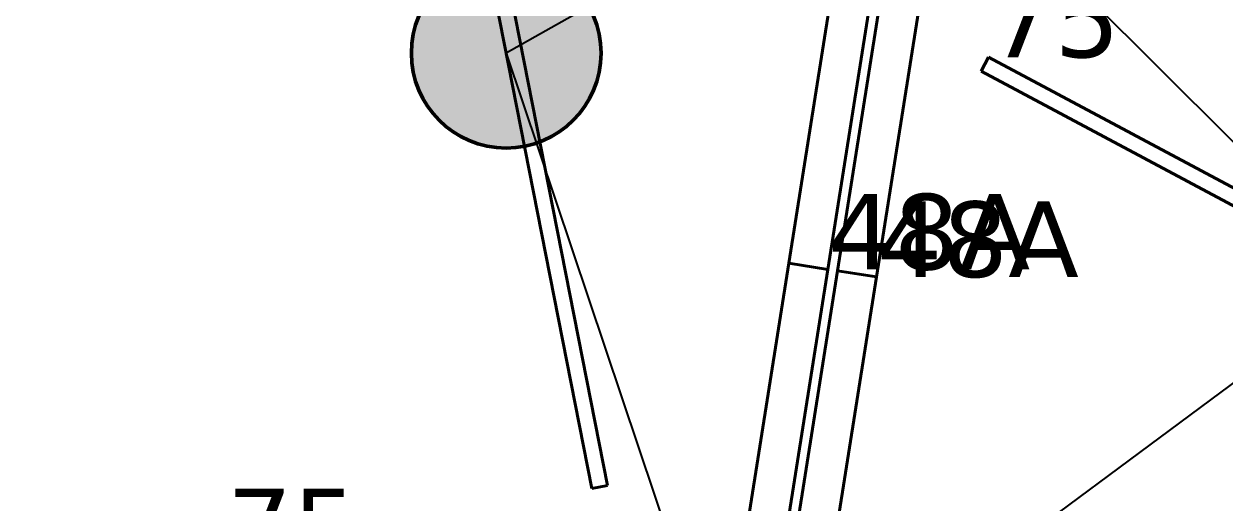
# Model space of a CAD drawing. Header units: millimetres. Extents: x -243740 to 150609, y -473655 to -165121.
# Drawn here: x 8322 to 11185, y -357275 to -356133 of the extents above; entities that cross this region are included whole.
import ezdxf

# ---------------------------------------------------------------- set-up
doc = ezdxf.new("R2010")
doc.units = ezdxf.units.MM
doc.layers.add('_Гр.ЩД-1C.10.4.I8.4', color=6, linetype='Continuous')
for name, color, linetype, lineweight in [('_освещение_dali', 3, 'Continuous', 50), ('DLX_FL1_LUM 122', 1, 'Continuous', 40), ('DLX_FL1_LUM 222', 5, 'Continuous', 40), ('DLX_LUM 17', 5, 'Continuous', 40)]:
    doc.layers.add(name, color=color, linetype=linetype, lineweight=lineweight)
doc.styles.add('TableTextStyle', font='')
doc.styles.get('TableTextStyle').set_extended_font_data('VERDANA.TTF')
doc.linetypes.add('Truba', pattern='A,3e-05,[4,MSH_7,S=1,R=0,X=0,Y=0],-3.022072', length=3.022102)

# ---------------------------------------------------------------- blocks, each defined once
blk = doc.blocks.new('A$Caabd1818')
at = {"layer": 'DLX_FL1_LUM 122'}
for points in [[(5871, 38884.7, 0), (6177.3, 40818.6, 0)], [(6177.3, 40818.6, 0), (5871, 38884.7, 0)], [(6177.3, 40818.6, 0), (5871, 38884.7, 0)], [(5871, 38884.7, 0), (6177.3, 40818.6, 0)], [(6177.3, 40818.6, 0), (6177.3, 40818.6, 0)], [(6177.3, 40818.6, 0), (6270.1, 40803.9, 0)], [(6270.1, 40803.9, 0), (6177.3, 40818.6, 0)], [(6177.3, 40818.6, 0), (6177.3, 40818.6, 0)], [(6270.1, 40803.9, 0), (6177.3, 40818.6, 0)], [(6177.3, 40818.6, 0), (6270.1, 40803.9, 0)], [(6270.1, 40803.9, 0), (5963.8, 38870, 0)], [(5963.8, 38870, 0), (6270.1, 40803.9, 0)], [(5963.8, 38870, 0), (6270.1, 40803.9, 0)], [(6270.1, 40803.9, 0), (5963.8, 38870, 0)], [(5987.1, 38866.7, 0), (6293.4, 40800.6, 0)], [(6293.4, 40800.6, 0), (5987.1, 38866.7, 0)], [(6293.4, 40800.6, 0), (5987.1, 38866.7, 0)], [(5987.1, 38866.7, 0), (6293.4, 40800.6, 0)], [(6386.3, 40785.9, 0), (6080, 38852, 0)], [(6080, 38852, 0), (6386.3, 40785.9, 0)], [(6080, 38852, 0), (6386.3, 40785.9, 0)], [(6386.3, 40785.9, 0), (6080, 38852, 0)], [(6270.1, 40803.9, 0), (6270.1, 40803.9, 0)], [(6270.1, 40803.9, 0), (6270.1, 40803.9, 0)], [(6293.4, 40800.6, 0), (6293.4, 40800.6, 0)], [(6293.4, 40800.6, 0), (6386.3, 40785.9, 0)], [(6386.3, 40785.9, 0), (6293.4, 40800.6, 0)], [(6293.4, 40800.6, 0), (6293.4, 40800.6, 0)], [(6386.3, 40785.9, 0), (6293.4, 40800.6, 0)], [(6293.4, 40800.6, 0), (6386.3, 40785.9, 0)], [(6386.3, 40785.9, 0), (6386.3, 40785.9, 0)], [(6386.3, 40785.9, 0), (6386.3, 40785.9, 0)]]:
    blk.add_polyline3d(points, dxfattribs=at)
at = {"layer": 'DLX_FL1_LUM 222'}
for points in [[(6177.2, 40818.6, 0), (6483.5, 42752.5, 0)], [(6483.5, 42752.5, 0), (6177.2, 40818.6, 0)], [(6483.5, 42752.5, 0), (6177.2, 40818.6, 0)], [(6177.2, 40818.6, 0), (6483.5, 42752.5, 0)], [(6576.4, 42737.8, 0), (6270.1, 40803.9, 0)], [(6270.1, 40803.9, 0), (6576.4, 42737.8, 0)], [(6270.1, 40803.9, 0), (6576.4, 42737.8, 0)], [(6576.4, 42737.8, 0), (6270.1, 40803.9, 0)], [(6293.4, 40800.6, 0), (6599.7, 42734.5, 0)], [(6599.7, 42734.5, 0), (6293.4, 40800.6, 0)], [(6599.7, 42734.5, 0), (6293.4, 40800.6, 0)], [(6293.4, 40800.6, 0), (6599.7, 42734.5, 0)], [(6692.6, 42719.8, 0), (6386.3, 40785.9, 0)], [(6386.3, 40785.9, 0), (6692.6, 42719.8, 0)], [(6386.3, 40785.9, 0), (6692.6, 42719.8, 0)], [(6692.6, 42719.8, 0), (6386.3, 40785.9, 0)], [(6177.2, 40818.6, 0), (6177.2, 40818.6, 0)], [(6270.1, 40803.9, 0), (6177.2, 40818.6, 0)], [(6177.2, 40818.6, 0), (6177.2, 40818.6, 0)], [(6177.2, 40818.6, 0), (6270.1, 40803.9, 0)], [(6177.2, 40818.6, 0), (6270.1, 40803.9, 0)], [(6270.1, 40803.9, 0), (6177.2, 40818.6, 0)], [(6270.1, 40803.9, 0), (6270.1, 40803.9, 0)], [(6270.1, 40803.9, 0), (6270.1, 40803.9, 0)], [(6293.4, 40800.6, 0), (6293.4, 40800.6, 0)], [(6386.3, 40785.9, 0), (6293.4, 40800.6, 0)], [(6293.4, 40800.6, 0), (6293.4, 40800.6, 0)], [(6293.4, 40800.6, 0), (6386.3, 40785.9, 0)], [(6293.4, 40800.6, 0), (6386.3, 40785.9, 0)], [(6386.3, 40785.9, 0), (6293.4, 40800.6, 0)], [(6386.3, 40785.9, 0), (6386.3, 40785.9, 0)], [(6386.3, 40785.9, 0), (6386.3, 40785.9, 0)]]:
    blk.add_polyline3d(points, dxfattribs=at)
at = {"layer": 'DLX_LUM 17'}
for points in [[(5707.1, 40281.4, 0), (5297.8, 42357.5, 0)], [(5297.8, 42357.5, 0), (5707.1, 40281.4, 0)], [(5297.8, 42357.5, 0), (5707.1, 40281.4, 0)], [(5707.1, 40281.4, 0), (5297.8, 42357.5, 0)], [(5335.1, 42364.8, 0), (5744.4, 40288.8, 0)], [(5744.4, 40288.8, 0), (5335.1, 42364.8, 0)], [(5744.4, 40288.8, 0), (5335.1, 42364.8, 0)], [(5335.1, 42364.8, 0), (5744.4, 40288.8, 0)], [(6635.7, 41276.2, 0), (6653.6, 41309.7, 0)], [(6653.6, 41309.7, 0), (6635.7, 41276.2, 0)], [(6653.6, 41309.7, 0), (6635.7, 41276.2, 0)], [(6635.7, 41276.2, 0), (6653.6, 41309.7, 0)], [(6653.6, 41309.7, 0), (6653.6, 41309.7, 0)], [(6653.6, 41309.7, 0), (8520.8, 40314.2, 0)], [(8520.8, 40314.2, 0), (6653.6, 41309.7, 0)], [(6653.6, 41309.7, 0), (6653.6, 41309.7, 0)], [(8520.8, 40314.2, 0), (6653.6, 41309.7, 0)], [(6653.6, 41309.7, 0), (8520.8, 40314.2, 0)], [(8502.9, 40280.7, 0), (6635.7, 41276.2, 0)], [(6635.7, 41276.2, 0), (6635.7, 41276.2, 0)], [(6635.7, 41276.2, 0), (8502.9, 40280.7, 0)], [(6635.7, 41276.2, 0), (6635.7, 41276.2, 0)], [(6635.7, 41276.2, 0), (8502.9, 40280.7, 0)], [(8502.9, 40280.7, 0), (6635.7, 41276.2, 0)], [(5744.4, 40288.8, 0), (5707.1, 40281.4, 0)], [(5707.1, 40281.4, 0), (5744.4, 40288.8, 0)], [(5707.1, 40281.4, 0), (5744.4, 40288.8, 0)], [(5744.4, 40288.8, 0), (5707.1, 40281.4, 0)], [(5707.1, 40281.4, 0), (5707.1, 40281.4, 0)], [(5707.1, 40281.4, 0), (5707.1, 40281.4, 0)], [(5744.4, 40288.8, 0), (5744.4, 40288.8, 0)], [(5744.4, 40288.8, 0), (5744.4, 40288.8, 0)]]:
    blk.add_polyline3d(points, dxfattribs=at)
blk = doc.blocks.new('A$Cab2378fa')
at = {"lineweight": 25, "true_color": 0xfff5f5}
h = blk.add_hatch(color=7, dxfattribs=at)
h.dxf.hatch_style = 1
h.paths.add_polyline_path([(0, 0), (-141.6, -170.3, 0.174923), (3, -222.4, 0.197808), (162.3, -156.8)])
h.paths.add_polyline_path([(-163.2, 157.6), (0, 0), (147.8, 177.8, 0.175398), (3, 230.2, 0.209014)])
at = {"lineweight": 25}
h = blk.add_hatch(color=0, dxfattribs=at)
h.paths.add_polyline_path([(162.3, -156.8, 0.442338), (147.8, 177.8), (0, 0)])
h.paths.add_polyline_path([(-141.6, -170.3), (0, 0), (-163.2, 157.6, 0.430096)])
blk.add_circle((3, 3.9), 226.3)

msp = doc.modelspace()

# ---------------------------------------------------------------- linework, layer by layer
at = {"layer": '_Гр.ЩД-1C.10.4.I8.4', "ltscale": 100}
msp.add_lwpolyline([(9406, -353832.1), (10300.1, -355736.2), (9472.1, -356202.3), (9984.8, -357727.1), (10211.1, -357727.1), (11539, -356743.4), (10526.4, -355736.2), (10815.4, -353835.1)], dxfattribs=at)

# ---------------------------------------------------------------- block references
at = {"layer": '_освещение_dali', "color": 5, "ltscale": 100}
msp.add_blockref('A$Cab2378fa', (9469.2, -356206.3), dxfattribs=at)
at = {"layer": 'Defpoints', "linetype": 'Truba', "ltscale": 100}
msp.add_blockref('A$Caabd1818', (3969.7, -397521.8), dxfattribs=at)

# ---------------------------------------------------------------- texts
at = {"layer": '_освещение_dali', "color": 241, "true_color": 0xee66a2, "style": 'TableTextStyle'}
for s, p in [('75', (10623.3, -356212.1)), ('48А', (10239.8, -356717.9)), ('48А', (10355.9, -356735.9)), ('75', (8805.4, -357420.2))]:
    msp.add_text(s, height=180, dxfattribs=at).set_placement(p)

doc.saveas('drawing.dxf')
